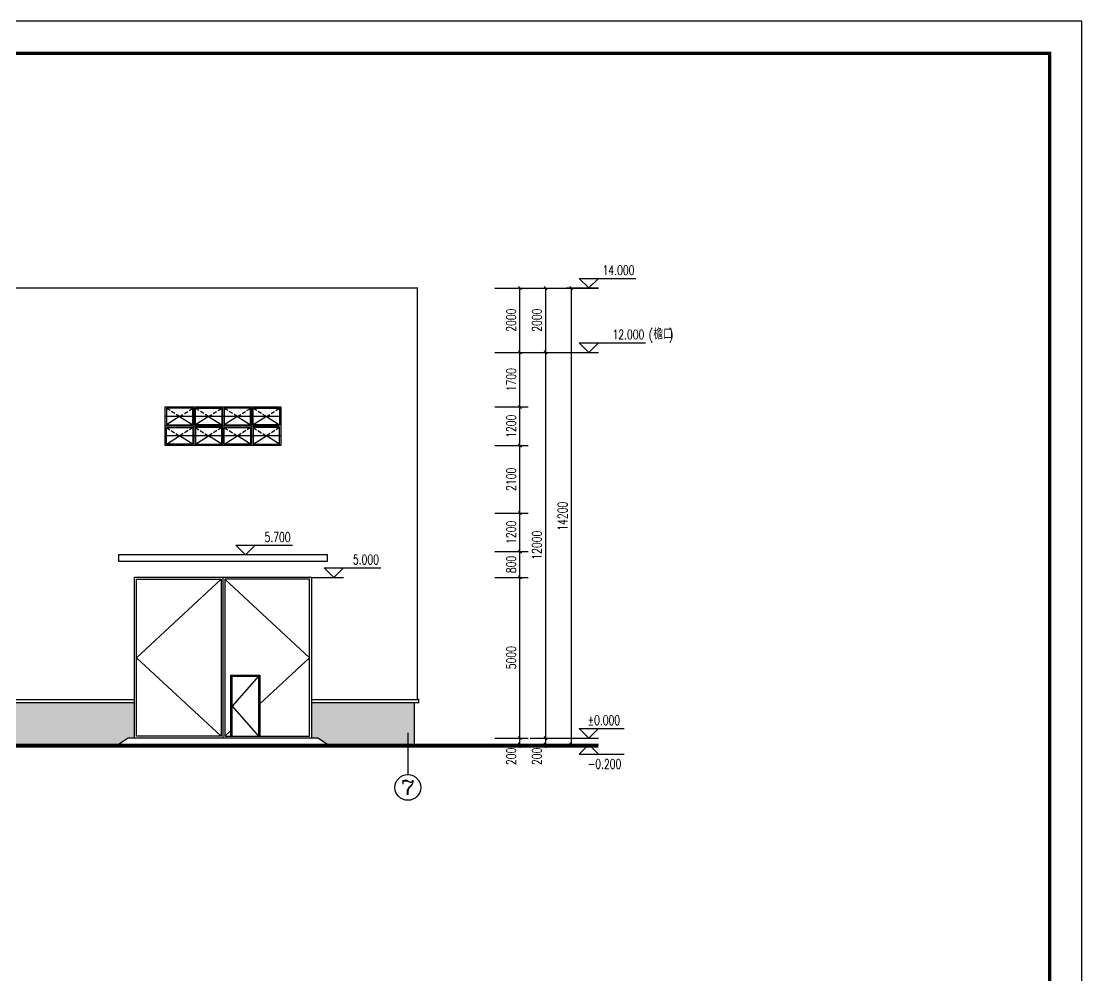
# Model space of a CAD drawing. Extents: x 4267484 to 4395158, y -674551 to -235742.
# Drawn here: x 4352166 to 4385158, y -518944 to -489244 of the extents above; entities that cross this region are included whole.
import ezdxf
from ezdxf.enums import TextEntityAlignment as Align

# ---------------------------------------------------------------- set-up
doc = ezdxf.new("R2010")
doc.units = 0
doc.header["$LTSCALE"] = 1000
doc.header["$MEASUREMENT"] = 0
doc.linetypes.add('DASH', pattern=[0.35, 0.25, -0.1])
doc.layers.get('0').update_dxf_attribs({"linetype": 'CONTINUOUS'})
doc.layers.get('Defpoints').update_dxf_attribs({"linetype": 'CONTINUOUS'})
doc.layers.add('_0', color=7, linetype='CONTINUOUS', lineweight=25)
for name, color, linetype in [('AXIS', 3, 'CONTINUOUS'), ('AXIS_TEXT', 7, 'CONTINUOUS'), ('DIM_ELEV', 3, 'CONTINUOUS'), ('PUB_DIM', 3, 'CONTINUOUS'), ('PUB_HATCH', 8, 'CONTINUOUS'), ('PUB_TEXT', 7, 'CONTINUOUS'), ('PUB_TITLE', 4, 'CONTINUOUS'), ('WINDOW', 4, 'CONTINUOUS'), ('填充', 251, 'CONTINUOUS')]:
    doc.layers.add(name, color=color, linetype=linetype)
doc.styles.add('_TCH_AXIS', font='COMPLEX', dxfattribs={"bigfont": 'GBCBIG'})
doc.styles.add('_TCH_DIM', font='SIMPLEX', dxfattribs={"bigfont": 'GBCBIG'})
doc.styles.add('_TCH_DIM_T3', font='SIMPLEX', dxfattribs={"width": 0.705882, "bigfont": 'GBCBIG'})
doc.dimstyles.new('_TCH_ARCH&&100', dxfattribs={"dimtxt": 297.5, "dimasz": 100, "dimexe": 250, "dimexo": 300, "dimgap": 126.25, "dimtad": 1, "dimdec": 0, "dimzin": 0, "dimdsep": 46, "dimtxsty": '_TCH_DIM_T3', "dimblk": 'ARCHTICK', "dimcen": 0.09, "dimclrt": 7, "dimazin": 2, "dimtfac": 1, "dimtdec": 0, "dimtix": 1, "dimtmove": 2, "dimatfit": 3, "dimfxl": 0, "dimtolj": 1, "dimtzin": 0, "dimarcsym": 0})

# ---------------------------------------------------------------- blocks, each defined once
blk = doc.blocks.new('_ArchTick')
at = {"color": 0, "linetype": 'ByBlock', "const_width": 0.4}
blk.add_lwpolyline([(-0.5, -0.5), (0.5, 0.5)], dxfattribs=at)
blk = doc.blocks.new('*D226')
at = {"layer": 'Defpoints', "color": 0}
for p in [(4366594, -497546), (4367681, -497546), (4366594, -499547)]:
    blk.add_point(p, dxfattribs=at)
at = {"layer": 'PUB_DIM', "color": 0, "lineweight": -2}
for p, q in [((4366894, -497546), (4367931, -497546)), ((4367681, -499547), (4367681, -497546)), ((4366894, -499547), (4367931, -499547))]:
    blk.add_line(p, q, dxfattribs=at)
at = {"layer": 'PUB_DIM', "color": 0, "lineweight": -2, "xscale": 100, "yscale": 100, "zscale": 100}
for p, rotation in [((4367681, -497546), 90), ((4367681, -499547), 270)]:
    blk.add_blockref('_ArchTick', p, dxfattribs=dict(at, rotation=rotation))
at = {"layer": 'PUB_DIM', "color": 7, "insert": (4367406, -498546), "char_height": 297.5, "attachment_point": 5, "rotation": 90, "style": '_TCH_DIM_T3'}
blk.add_mtext('\\A1;2000', dxfattribs=at)
blk = doc.blocks.new('*D227')
at = {"layer": 'Defpoints', "color": 0}
for p in [(4366594, -499547), (4367681, -499547), (4366594, -501247)]:
    blk.add_point(p, dxfattribs=at)
at = {"layer": 'PUB_DIM', "color": 0, "lineweight": -2}
for p, q in [((4366894, -499547), (4367931, -499547)), ((4367681, -501247), (4367681, -499547)), ((4366894, -501247), (4367931, -501247))]:
    blk.add_line(p, q, dxfattribs=at)
at = {"layer": 'PUB_DIM', "color": 0, "lineweight": -2, "xscale": 100, "yscale": 100, "zscale": 100}
for p, rotation in [((4367681, -499547), 90), ((4367681, -501247), 270)]:
    blk.add_blockref('_ArchTick', p, dxfattribs=dict(at, rotation=rotation))
at = {"layer": 'PUB_DIM', "color": 7, "insert": (4367406, -500397), "char_height": 297.5, "attachment_point": 5, "rotation": 90, "style": '_TCH_DIM_T3'}
blk.add_mtext('\\A1;1700', dxfattribs=at)
blk = doc.blocks.new('*D228')
at = {"layer": 'Defpoints', "color": 0}
for p in [(4366594, -501247), (4367681, -501247), (4366594, -502447)]:
    blk.add_point(p, dxfattribs=at)
at = {"layer": 'PUB_DIM', "color": 0, "lineweight": -2}
for p, q in [((4366894, -501247), (4367931, -501247)), ((4367681, -502447), (4367681, -501247)), ((4366894, -502447), (4367931, -502447))]:
    blk.add_line(p, q, dxfattribs=at)
at = {"layer": 'PUB_DIM', "color": 0, "lineweight": -2, "xscale": 100, "yscale": 100, "zscale": 100}
for p, rotation in [((4367681, -501247), 90), ((4367681, -502447), 270)]:
    blk.add_blockref('_ArchTick', p, dxfattribs=dict(at, rotation=rotation))
at = {"layer": 'PUB_DIM', "color": 7, "insert": (4367406, -501847), "char_height": 297.5, "attachment_point": 5, "rotation": 90, "style": '_TCH_DIM_T3'}
blk.add_mtext('\\A1;1200', dxfattribs=at)
blk = doc.blocks.new('*D229')
at = {"layer": 'Defpoints', "color": 0}
for p in [(4366594, -502447), (4367681, -502447), (4366594, -504547)]:
    blk.add_point(p, dxfattribs=at)
at = {"layer": 'PUB_DIM', "color": 0, "lineweight": -2}
for p, q in [((4366894, -502447), (4367931, -502447)), ((4367681, -504547), (4367681, -502447)), ((4366894, -504547), (4367931, -504547))]:
    blk.add_line(p, q, dxfattribs=at)
at = {"layer": 'PUB_DIM', "color": 0, "lineweight": -2, "xscale": 100, "yscale": 100, "zscale": 100}
for p, rotation in [((4367681, -502447), 90), ((4367681, -504547), 270)]:
    blk.add_blockref('_ArchTick', p, dxfattribs=dict(at, rotation=rotation))
at = {"layer": 'PUB_DIM', "color": 7, "insert": (4367406, -503497), "char_height": 297.5, "attachment_point": 5, "rotation": 90, "style": '_TCH_DIM_T3'}
blk.add_mtext('\\A1;2100', dxfattribs=at)
blk = doc.blocks.new('*D230')
at = {"layer": 'Defpoints', "color": 0}
for p in [(4366594, -504547), (4367681, -504547), (4366594, -505747)]:
    blk.add_point(p, dxfattribs=at)
at = {"layer": 'PUB_DIM', "color": 0, "lineweight": -2}
for p, q in [((4366894, -504547), (4367931, -504547)), ((4367681, -505747), (4367681, -504547)), ((4366894, -505747), (4367931, -505747))]:
    blk.add_line(p, q, dxfattribs=at)
at = {"layer": 'PUB_DIM', "color": 0, "lineweight": -2, "xscale": 100, "yscale": 100, "zscale": 100}
for p, rotation in [((4367681, -504547), 90), ((4367681, -505747), 270)]:
    blk.add_blockref('_ArchTick', p, dxfattribs=dict(at, rotation=rotation))
at = {"layer": 'PUB_DIM', "color": 7, "insert": (4367406, -505147), "char_height": 297.5, "attachment_point": 5, "rotation": 90, "style": '_TCH_DIM_T3'}
blk.add_mtext('\\A1;1200', dxfattribs=at)
blk = doc.blocks.new('*D231')
at = {"layer": 'Defpoints', "color": 0}
for p in [(4366594, -505747), (4367681, -505747), (4366594, -506547)]:
    blk.add_point(p, dxfattribs=at)
at = {"layer": 'PUB_DIM', "color": 0, "lineweight": -2}
for p, q in [((4366894, -505747), (4367931, -505747)), ((4367681, -506547), (4367681, -505747)), ((4366894, -506547), (4367931, -506547))]:
    blk.add_line(p, q, dxfattribs=at)
at = {"layer": 'PUB_DIM', "color": 0, "lineweight": -2, "xscale": 100, "yscale": 100, "zscale": 100}
for p, rotation in [((4367681, -505747), 90), ((4367681, -506547), 270)]:
    blk.add_blockref('_ArchTick', p, dxfattribs=dict(at, rotation=rotation))
at = {"layer": 'PUB_DIM', "color": 7, "insert": (4367406, -506147), "char_height": 297.5, "attachment_point": 5, "rotation": 90, "style": '_TCH_DIM_T3'}
blk.add_mtext('\\A1;800', dxfattribs=at)
blk = doc.blocks.new('*D232')
at = {"layer": 'Defpoints', "color": 0}
for p in [(4366594, -506547), (4367681, -506547), (4366594, -511547)]:
    blk.add_point(p, dxfattribs=at)
at = {"layer": 'PUB_DIM', "color": 0, "lineweight": -2}
for p, q in [((4366894, -506547), (4367931, -506547)), ((4367681, -511547), (4367681, -506547)), ((4366894, -511547), (4367931, -511547))]:
    blk.add_line(p, q, dxfattribs=at)
at = {"layer": 'PUB_DIM', "color": 0, "lineweight": -2, "xscale": 100, "yscale": 100, "zscale": 100}
for p, rotation in [((4367681, -506547), 90), ((4367681, -511547), 270)]:
    blk.add_blockref('_ArchTick', p, dxfattribs=dict(at, rotation=rotation))
at = {"layer": 'PUB_DIM', "color": 7, "insert": (4367406, -509047), "char_height": 297.5, "attachment_point": 5, "rotation": 90, "style": '_TCH_DIM_T3'}
blk.add_mtext('\\A1;5000', dxfattribs=at)
blk = doc.blocks.new('*D233')
at = {"layer": 'Defpoints', "color": 0}
for p in [(4366594, -511547), (4367681, -511547), (4366594, -511747)]:
    blk.add_point(p, dxfattribs=at)
at = {"layer": 'PUB_DIM', "color": 0, "lineweight": -2}
for p, q in [((4366894, -511547), (4367931, -511547)), ((4367681, -511547), (4367681, -511447)), ((4367681, -511747), (4367681, -511547)), ((4366894, -511747), (4367931, -511747)), ((4367681, -511747), (4367681, -511847))]:
    blk.add_line(p, q, dxfattribs=at)
at = {"layer": 'PUB_DIM', "color": 0, "lineweight": -2, "xscale": 100, "yscale": 100, "zscale": 100}
for p, rotation in [((4367681, -511547), 270), ((4367681, -511747), 90)]:
    blk.add_blockref('_ArchTick', p, dxfattribs=dict(at, rotation=rotation))
at = {"layer": 'PUB_DIM', "color": 7, "insert": (4367406, -512117), "char_height": 297.5, "attachment_point": 5, "rotation": 90, "style": '_TCH_DIM_T3'}
blk.add_mtext('\\A1;200', dxfattribs=at)
blk = doc.blocks.new('*D234')
at = {"layer": 'Defpoints', "color": 0}
for p in [(4367694, -497546), (4369281, -497546), (4367694, -511747)]:
    blk.add_point(p, dxfattribs=at)
at = {"layer": 'PUB_DIM', "color": 0, "lineweight": -2}
for p, q in [((4367994, -497546), (4369531, -497546)), ((4369281, -511747), (4369281, -497546)), ((4367994, -511747), (4369531, -511747))]:
    blk.add_line(p, q, dxfattribs=at)
at = {"layer": 'PUB_DIM', "color": 0, "lineweight": -2, "xscale": 100, "yscale": 100, "zscale": 100}
for p, rotation in [((4369281, -497546), 90), ((4369281, -511747), 270)]:
    blk.add_blockref('_ArchTick', p, dxfattribs=dict(at, rotation=rotation))
at = {"layer": 'PUB_DIM', "color": 7, "insert": (4369006, -504646), "char_height": 297.5, "attachment_point": 5, "rotation": 90, "style": '_TCH_DIM_T3'}
blk.add_mtext('\\A1;14200', dxfattribs=at)
blk = doc.blocks.new('*D235')
at = {"layer": 'Defpoints', "color": 0}
for p in [(4367694, -497546), (4368481, -497546), (4367694, -499547)]:
    blk.add_point(p, dxfattribs=at)
at = {"layer": 'PUB_DIM', "color": 0, "lineweight": -2}
for p, q in [((4367994, -497546), (4368731, -497546)), ((4368481, -499547), (4368481, -497546)), ((4367994, -499547), (4368731, -499547))]:
    blk.add_line(p, q, dxfattribs=at)
at = {"layer": 'PUB_DIM', "color": 0, "lineweight": -2, "xscale": 100, "yscale": 100, "zscale": 100}
for p, rotation in [((4368481, -497546), 90), ((4368481, -499547), 270)]:
    blk.add_blockref('_ArchTick', p, dxfattribs=dict(at, rotation=rotation))
at = {"layer": 'PUB_DIM', "color": 7, "insert": (4368206, -498546), "char_height": 297.5, "attachment_point": 5, "rotation": 90, "style": '_TCH_DIM_T3'}
blk.add_mtext('\\A1;2000', dxfattribs=at)
blk = doc.blocks.new('*D236')
at = {"layer": 'Defpoints', "color": 0}
for p in [(4367694, -499547), (4368481, -499547), (4367694, -511547)]:
    blk.add_point(p, dxfattribs=at)
at = {"layer": 'PUB_DIM', "color": 0, "lineweight": -2}
for p, q in [((4367994, -499547), (4368731, -499547)), ((4368481, -511547), (4368481, -499547)), ((4367994, -511547), (4368731, -511547))]:
    blk.add_line(p, q, dxfattribs=at)
at = {"layer": 'PUB_DIM', "color": 0, "lineweight": -2, "xscale": 100, "yscale": 100, "zscale": 100}
for p, rotation in [((4368481, -499547), 90), ((4368481, -511547), 270)]:
    blk.add_blockref('_ArchTick', p, dxfattribs=dict(at, rotation=rotation))
at = {"layer": 'PUB_DIM', "color": 7, "insert": (4368206, -505547), "char_height": 297.5, "attachment_point": 5, "rotation": 90, "style": '_TCH_DIM_T3'}
blk.add_mtext('\\A1;12000', dxfattribs=at)
blk = doc.blocks.new('*D237')
at = {"layer": 'Defpoints', "color": 0}
for p in [(4367694, -511547), (4368481, -511547), (4367694, -511747)]:
    blk.add_point(p, dxfattribs=at)
at = {"layer": 'PUB_DIM', "color": 0, "lineweight": -2}
for p, q in [((4367994, -511547), (4368731, -511547)), ((4368481, -511547), (4368481, -511447)), ((4368481, -511747), (4368481, -511547)), ((4367994, -511747), (4368731, -511747)), ((4368481, -511747), (4368481, -511847))]:
    blk.add_line(p, q, dxfattribs=at)
at = {"layer": 'PUB_DIM', "color": 0, "lineweight": -2, "xscale": 100, "yscale": 100, "zscale": 100}
for p, rotation in [((4368481, -511547), 270), ((4368481, -511747), 90)]:
    blk.add_blockref('_ArchTick', p, dxfattribs=dict(at, rotation=rotation))
at = {"layer": 'PUB_DIM', "color": 7, "insert": (4368206, -512117), "char_height": 297.5, "attachment_point": 5, "rotation": 90, "style": '_TCH_DIM_T3'}
blk.add_mtext('\\A1;200', dxfattribs=at)
blk = doc.blocks.new('C-3015')
at = {"layer": 'PUB_HATCH'}
for p, q in [((736837, 126065), (733237, 126065)), ((733687, 126065), (733277, 125805)), ((733687, 126065), (734097, 125805)), ((734587, 126065), (734177, 125805)), ((734587, 126065), (734997, 125805)), ((735487, 126065), (735077, 125805)), ((735487, 126065), (735897, 125805)), ((736387, 126065), (735977, 125805)), ((736387, 126065), (736797, 125805)), ((736837, 125465), (733237, 125465)), ((733277, 125205), (733687, 125465)), ((734097, 125205), (733687, 125465)), ((734177, 125205), (734587, 125465)), ((734997, 125205), (734587, 125465)), ((735077, 125205), (735487, 125465)), ((735897, 125205), (735487, 125465)), ((735977, 125205), (736387, 125465)), ((736797, 125205), (736387, 125465))]:
    blk.add_line(p, q, dxfattribs=at)
at = {"layer": 'PUB_HATCH', "linetype": 'DASH', "ltscale": 0.5}
for p, q in [((733687, 126065), (733277, 126325)), ((733687, 126065), (734097, 126325)), ((734587, 126065), (734177, 126325)), ((734587, 126065), (734997, 126325)), ((735487, 126065), (735077, 126325)), ((735487, 126065), (735897, 126325)), ((736387, 126065), (735977, 126325)), ((736387, 126065), (736797, 126325)), ((733277, 125725), (733687, 125465)), ((734097, 125725), (733687, 125465)), ((734177, 125725), (734587, 125465)), ((734997, 125725), (734587, 125465)), ((735077, 125725), (735487, 125465)), ((735897, 125725), (735487, 125465)), ((735977, 125725), (736387, 125465)), ((736797, 125725), (736387, 125465))]:
    blk.add_line(p, q, dxfattribs=at)
at = {"layer": 'WINDOW', "color": 160}
for p, q in [((734137, 125165), (734137, 126365)), ((735037, 125165), (735037, 126365)), ((735937, 125165), (735937, 126365)), ((736797, 125765), (733237, 125765))]:
    blk.add_line(p, q, dxfattribs=at)
for points in [[(733237, 126365), (736837, 126365), (736837, 125165), (733237, 125165)], [(734097, 126325), (733277, 126325), (733277, 125805), (734097, 125805)], [(734177, 126325), (734997, 126325), (734997, 125805), (734177, 125805)], [(735897, 126325), (735077, 126325), (735077, 125805), (735897, 125805)], [(735977, 126325), (736797, 126325), (736797, 125805), (735977, 125805)], [(734097, 125205), (733277, 125205), (733277, 125725), (734097, 125725)], [(734177, 125205), (734997, 125205), (734997, 125725), (734177, 125725)], [(735897, 125205), (735077, 125205), (735077, 125725), (735897, 125725)], [(735977, 125205), (736797, 125205), (736797, 125725), (735977, 125725)]]:
    blk.add_lwpolyline(points, close=True, dxfattribs=at)

msp = doc.modelspace()

# ---------------------------------------------------------------- hatches: boundary and pattern name
at = {"layer": '填充', "linetype": 'ByBlock', "lineweight": 100}
h = msp.add_hatch(dxfattribs=at)
h.set_pattern_fill('AR-B816C', color=256, scale=200)
h.set_pattern_definition([(0, (-6765331.81, 451975.3), (245.692378, 245.692378), [479.867928, -11.51682]), (0, (-6765577.5, 451986.82), (245.692378, 245.692378), [479.867928, -11.51682]), (90, (-6765331.81, 451975.3), (-245.692378, 245.692378), [-257.20918, 234.175548]), (90, (-6765343.33, 451975.3), (-245.692378, 245.692378), [-257.20918, 234.175548])])
h.paths.add_polyline_path([(4361192.2, -511546.7), (4361392.2, -511546.7), (4361692.2, -511746.7), (4364392.2, -511746.7), (4364392.2, -510446.7), (4361192.2, -510446.7)])
h.paths.add_polyline_path([(4319992.2, -511546.7), (4320192.2, -511546.7), (4320192.2, -510446.7), (4316992.2, -510446.7), (4316992.2, -511746.7), (4319692.2, -511746.7)])
h.paths.add_polyline_path([(4325692.2, -511546.7), (4325892.2, -511546.7), (4326192.2, -511746.7), (4355192.2, -511746.7), (4355492.2, -511546.7), (4355692.2, -511546.7), (4355692.2, -510446.7), (4325692.2, -510446.7)])

# ---------------------------------------------------------------- linework, layer by layer
msp.add_lwpolyline([(4361692.2, -505846.7), (4355191.9, -505846.7), (4355191.9, -506046.7), (4361692.2, -506046.7)], close=True)
at = {"color": 0}
msp.add_lwpolyline([(4361692.2, -511746.7), (4361392.2, -511546.7), (4355492.2, -511546.7), (4355192.2, -511746.7)], dxfattribs=at)
at = {"layer": '_0', "color": 0}
for p, q in [((4325692.2, -510346.7), (4355692.2, -510346.7)), ((4361192.2, -510346.7), (4364532.2, -510346.7)), ((4355692.2, -510446.7), (4325692.2, -510446.7)), ((4364392.2, -510446.7), (4361192.2, -510446.7)), ((4370120.2, -511746.7), (4311264.1, -511746.7))]:
    msp.add_line(p, q, dxfattribs=at)
for points, const_width in [([(4364392.2, -511746.7), (4364392.2, -510446.7), (4364532.2, -510446.7), (4364532.2, -510346.7), (4364492.2, -510346.7), (4364492.2, -497546.7), (4316892.2, -497546.2), (4316892.2, -510346.7), (4316852.2, -510346.7), (4316852.2, -510446.7), (4316992.2, -510446.7), (4316992.2, -511746.7)], 40), ([(4370120.2, -511796.7), (4311264.1, -511796.7)], 100)]:
    msp.add_lwpolyline(points, dxfattribs=dict(at, const_width=const_width))
at = {"layer": 'AXIS', "color": 0}
msp.add_line((4364192.2, -511389.6), (4364192.2, -512683.8), dxfattribs=at)
msp.add_circle((4364192.2, -513083.8), 400, dxfattribs=at)
at = {"layer": 'DIM_ELEV'}
for p, q in [((4369820.2, -497544.2), (4369520.2, -497244.2)), ((4369520.2, -497244.2), (4371282.1, -497244.2)), ((4369820.2, -497544.2), (4370120.2, -497244.2)), ((4369120.2, -497544.2), (4370120.2, -497544.2)), ((4369820.2, -499546.7), (4369520.2, -499246.7)), ((4369520.2, -499246.7), (4371589.2, -499246.7)), ((4369820.2, -499546.7), (4370120.2, -499246.7)), ((4369120.2, -499546.7), (4370120.2, -499546.7)), ((4359142.3, -505847.9), (4358842.3, -505547.9)), ((4358842.3, -505547.9), (4360604.2, -505547.9)), ((4359142.3, -505847.9), (4359442.3, -505547.9)), ((4361892.2, -506547.9), (4361592.2, -506247.9)), ((4361592.2, -506247.9), (4363354, -506247.9)), ((4361892.2, -506547.9), (4362192.2, -506247.9)), ((4361192.2, -506547.9), (4362192.2, -506547.9)), ((4369820.2, -511546.7), (4369520.2, -511246.7)), ((4369520.2, -511246.7), (4370919.1, -511246.7)), ((4369820.2, -511546.7), (4370120.2, -511246.7)), ((4368691.5, -511546.7), (4370120.2, -511546.7)), ((4369120.2, -511746.7), (4370120.2, -511746.7)), ((4369820.2, -511746.7), (4369520.2, -512046.7)), ((4369820.2, -511746.7), (4370120.2, -512046.7)), ((4369520.2, -512046.7), (4370919.1, -512046.7))]:
    msp.add_line(p, q, dxfattribs=at)
at = {"layer": 'PUB_DIM'}
for p, q in [((4367193.7, -497546.2), (4370120.2, -497546.2)), ((4367193.7, -499546.7), (4370120.2, -499546.7))]:
    msp.add_line(p, q, dxfattribs=at)
at = {"layer": 'PUB_TITLE', "color": 4}
msp.add_lwpolyline([(4301057.7, -548644.2), (4385157.7, -548644.2), (4385157.7, -489244.2), (4301057.7, -489244.2)], close=True, dxfattribs=at)
at = {"layer": 'PUB_TITLE', "color": 4, "const_width": 100}
msp.add_lwpolyline([(4303557.7, -547644.2), (4384157.7, -547644.2), (4384157.7, -490244.2), (4303557.7, -490244.2)], close=True, dxfattribs=at)
at = {"layer": 'WINDOW'}
for p, q in [((4355692.2, -511546.7), (4355692.2, -506546.7)), ((4355692.2, -506546.7), (4361192.2, -506546.7)), ((4358442.2, -506546.7), (4358442.2, -511546.7)), ((4361192.2, -506546.7), (4361192.2, -511546.7))]:
    msp.add_line(p, q, dxfattribs=at)
for points in [[(4355752.2, -506606.7), (4358382.2, -506606.7), (4358382.2, -511486.7), (4355752.2, -511486.7)], [(4361132.2, -506606.7), (4358502.2, -506606.7), (4358502.2, -511486.7), (4361132.2, -511486.7)]]:
    msp.add_lwpolyline(points, close=True, dxfattribs=at)
for points in [[(4358382.2, -506606.7), (4355752.2, -509046.7), (4358382.2, -511486.7)], [(4358502.2, -506606.7), (4361132.2, -509046.7), (4359587.9, -510479.3)], [(4358687.9, -511486.7), (4358687.9, -509586.7), (4359587.9, -509586.7), (4359587.9, -511486.7)], [(4358727.9, -511486.7), (4358727.9, -509626.7), (4359547.9, -509626.7), (4359547.9, -511486.7)], [(4359547.9, -509626.7), (4358727.9, -510556.7), (4359547.9, -511486.7)], [(4358687.9, -511314.3), (4358502.2, -511486.7)]]:
    msp.add_lwpolyline(points, dxfattribs=at)

# ---------------------------------------------------------------- block references
msp.add_blockref('C-3015', (3623405.3, -627611.8))

# ---------------------------------------------------------------- texts
at = {"layer": 'AXIS_TEXT', "color": 0, "style": '_TCH_AXIS', "width": 1.5}
msp.add_text('7', height=452.5, dxfattribs=at).set_placement((4363965.9, -513310.1), (4364418.4, -513310.1), align=Align.FIT)
at = {"layer": 'PUB_TEXT', "style": '_TCH_DIM', "width": 0.705882}
for s, p in [('14.000', (4370252.1, -497139.2)), ('(', (4371689.2, -499141.7)), (')', (4372320.6, -499141.7)), ('12.000', (4370559.2, -499141.7)), ('5.700', (4359734.2, -505442.9)), ('5.000', (4362484, -506142.9)), ('%%P0.000', (4369789.1, -511141.7)), ('-0.200', (4369789.1, -512501.7))]:
    msp.add_text(s, height=297.5, dxfattribs=at).set_placement(p)
at = {"layer": 'PUB_TEXT', "style": '_TCH_DIM'}
msp.add_text('檐口', height=337.59, dxfattribs=at).set_placement((4371829.2, -499141.7))

# ---------------------------------------------------------------- dimensions: what is measured, and where the dimension line sits
at = {"layer": 'PUB_DIM'}
for p1, p2, distance, picture, middle in [((4366593.6784, -499546.6677), (4366593.6784, -497546.1739), -1087.7287, '*D226', (4367406.4071, -498546.4208)), ((4367693.6784, -511746.6677), (4367693.6784, -497546.1739), -1587.7287, '*D234', (4369006.4071, -504646.4208)), ((4367693.6784, -499546.6677), (4367693.6784, -497546.1739), -787.7287, '*D235', (4368206.4071, -498546.4208)), ((4366593.7, -501246.7), (4366593.7, -499546.7), -1087.7, '*D227', (4367406.4, -500396.7)), ((4367693.7, -511546.7), (4367693.7, -499546.7), -787.7, '*D236', (4368206.4, -505546.7)), ((4366593.7, -502446.7), (4366593.7, -501246.7), -1087.7, '*D228', (4367406.4, -501846.7)), ((4366593.7, -504546.7), (4366593.7, -502446.7), -1087.7, '*D229', (4367406.4, -503496.7)), ((4366593.7, -505746.8), (4366593.7, -504546.7), -1087.7, '*D230', (4367406.4, -505146.7)), ((4366593.7, -506546.7), (4366593.7, -505746.8), -1087.7, '*D231', (4367406.4, -506146.7)), ((4366593.7, -511546.7), (4366593.7, -506546.7), -1087.7, '*D232', (4367406.4, -509046.7))]:
    dim = msp.add_aligned_dim(p1=p1, p2=p2, distance=distance, dimstyle='_TCH_ARCH&&100', dxfattribs=at)
    dim.commit()
    dim.dimension.update_dxf_attribs({"geometry": picture, "text_midpoint": middle})
for base, p1, p2, picture, middle in [((4367681.4, -511546.7), (4366593.7, -511746.7), (4366593.7, -511546.7), '*D233', (4367406.4, -512116.7)), ((4368481.4, -511546.7), (4367693.7, -511746.7), (4367693.7, -511546.7), '*D237', (4368206.4, -512116.7))]:
    dim = msp.add_linear_dim(base=base, p1=p1, p2=p2, angle=90, dimstyle='_TCH_ARCH&&100', dxfattribs=at)
    dim.commit()
    dim.dimension.update_dxf_attribs({"geometry": picture, "text_midpoint": middle, "dimtype": 129})

doc.saveas('drawing.dxf')
